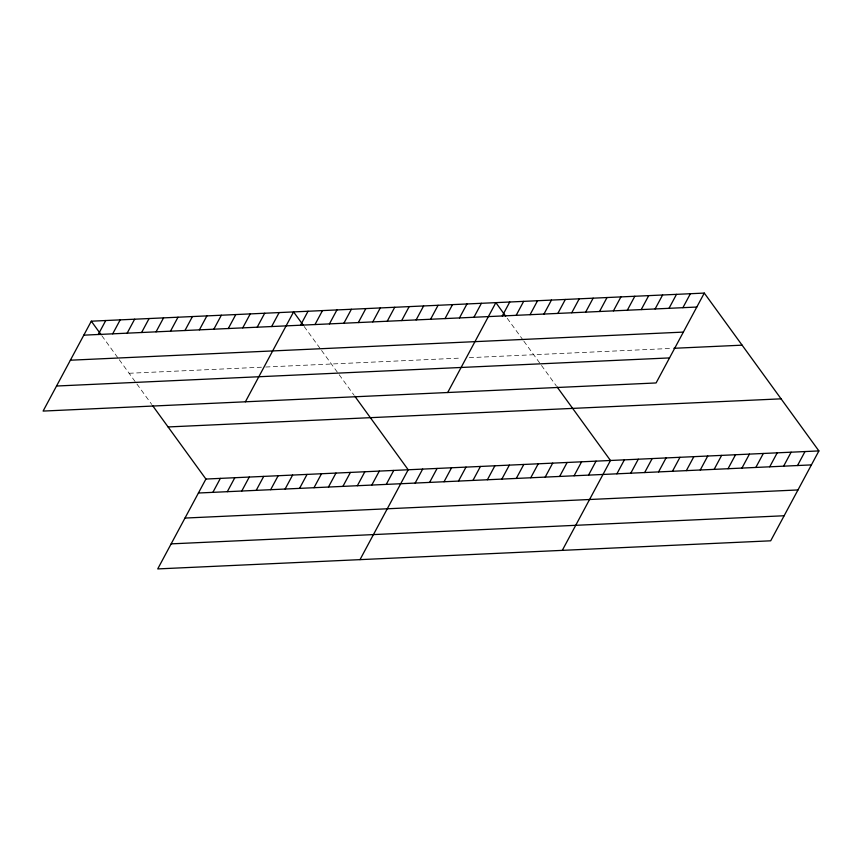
<?xml version="1.0" encoding="UTF-8"?>
<svg xmlns="http://www.w3.org/2000/svg" width="862" height="862" viewBox="0 0 862 862"><rect width="100%" height="100%" fill="white"/><g stroke="black" fill="none" stroke-linecap="round" stroke-linejoin="round"><path stroke-width="0.65" stroke-dasharray="4.31 3.23" d="M129.117 373.278L264.408 367.072M265.722 367.018L461.45 358.042M469.327 357.676L672.64 348.356M507.212 318.261L523.105 340.145M523.859 341.18L540.711 364.389M541.487 365.456L556.292 385.853M304.167 326.493L320.815 349.422M321.569 350.457L338.421 373.666M339.197 374.733L354.002 395.13M101.888 335.771L118.525 358.7M119.279 359.734L136.131 382.943M136.907 384.01L151.723 404.407"/><path stroke-width="1.29" d="M704.286 293.08L91.297 321.192L43.1 411.077L656.09 382.954L704.286 293.08L818.9 450.923L770.703 540.808L157.714 568.92L205.91 479.046L818.9 450.923M98.257 334.499L105.746 320.524M112.706 333.831L120.195 319.867M127.156 333.174L134.644 319.199M141.605 332.506L149.094 318.541M156.054 331.848L163.543 317.873M170.504 331.18L177.992 317.216M184.953 330.523L192.441 316.548M199.391 329.855L206.891 315.891M213.841 329.198L221.34 315.223M228.29 328.53L235.789 314.565M242.739 327.872L250.239 313.897M257.188 327.204L264.688 313.24M271.638 326.547L279.137 312.572M245.39 401.8L293.586 311.915L303.413 325.459M300.536 325.222L308.036 311.247M212.871 492.353L220.36 478.378M314.986 324.554L322.485 310.589M227.32 491.685L234.809 477.72M329.435 323.897L336.934 309.921M241.769 491.028L249.258 477.052M343.884 323.228L351.384 309.264M256.208 490.359L263.707 476.395M358.333 322.571L365.833 308.596M270.657 489.702L278.157 475.727M372.783 321.903L380.271 307.939M285.106 489.034L292.606 475.07M387.232 321.246L394.721 307.271M299.556 488.377L307.055 474.402M401.681 320.578L409.17 306.613M314.005 487.709L321.504 473.744M416.13 319.921L423.619 305.945M328.454 487.052L335.954 473.076M430.58 319.252L438.068 305.288M342.904 486.383L350.403 472.419M445.029 318.595L452.518 304.62M357.353 485.726L364.852 471.751M459.478 317.927L466.967 303.963M371.802 485.058L379.302 471.094M473.928 317.27L481.416 303.295M386.251 484.401L393.751 470.426M447.68 392.522L495.865 302.637L505.703 316.182M360.004 559.643L408.2 469.768L354.788 396.208M502.277 315.966L509.765 302.002M415.15 483.076L422.649 469.1M516.166 315.33L523.654 301.366M429.599 482.408L437.088 468.443M530.065 314.695L537.554 300.719M444.049 481.75L451.537 467.775M543.954 314.059L551.443 300.084M458.498 481.082L465.986 467.118M557.854 313.423L565.343 299.448M472.947 480.425L480.436 466.45M571.743 312.777L579.232 298.812M487.396 479.757L494.885 465.792M585.643 312.141L593.131 298.177M501.846 479.1L509.334 465.124M599.532 311.505L607.02 297.541M516.295 478.432L523.784 464.467M613.432 310.87L620.92 296.905M530.744 477.774L538.233 463.799M627.321 310.234L634.809 296.259M545.193 477.106L552.682 463.142M641.22 309.598L648.709 295.623M559.643 476.449L567.131 462.474M655.109 308.962L662.609 294.987M574.092 475.781L581.581 461.816M669.009 308.327L676.498 294.351M588.541 475.124L596.03 461.148M682.898 307.68L690.397 293.716M562.293 550.365L610.479 460.491L557.067 386.93M616.89 473.82L624.379 459.845M630.779 473.184L638.268 459.209M644.679 472.548L652.168 458.573M658.568 471.902L666.057 457.937M672.468 471.266L679.956 457.302M686.357 470.63L693.845 456.666M700.256 469.995L707.745 456.03M714.145 469.359L721.634 455.384M728.045 468.723L735.534 454.748M741.934 468.088L749.423 454.112M755.834 467.441L763.323 453.477M769.723 466.805L777.212 452.841M783.623 466.17L791.111 452.205M797.512 465.534L805 451.569M83.808 335.156L696.798 307.044M70.372 360.208L683.361 332.096M673.901 348.291L742.107 345.166M56.536 386.025L669.526 357.913M168.09 426.949L781.08 398.837M198.422 493.01L811.411 464.898M184.985 518.062L797.975 489.95M171.15 543.868L784.14 515.756M91.297 321.192L101.123 334.736M152.499 405.485L205.91 479.046"/></g></svg>
